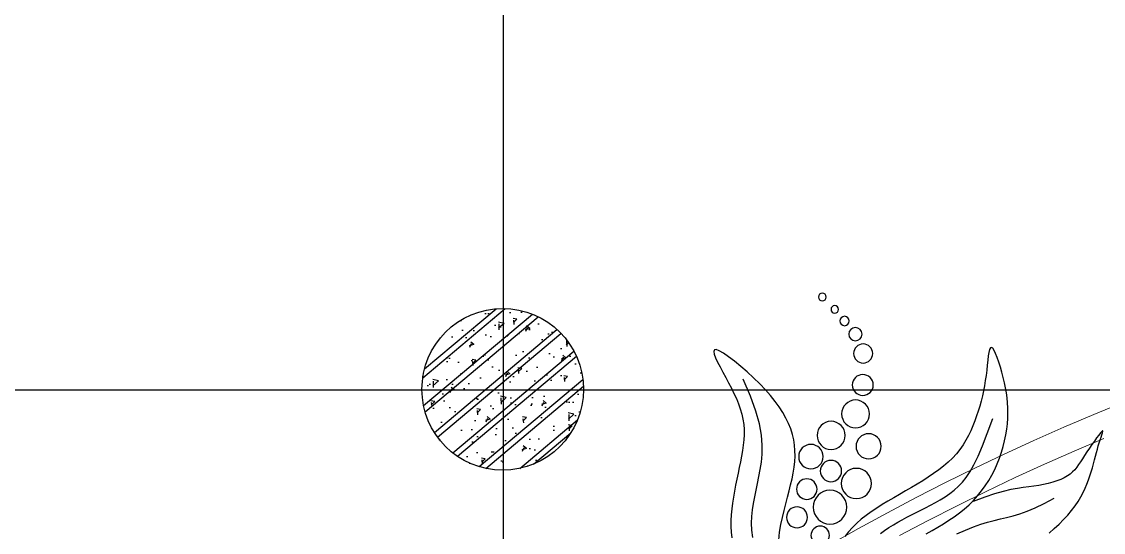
# Model space of a CAD drawing. Header units: millimetres. Extents: x -1030105 to 906887, y -616134 to 1220667.
# Drawn here: x -84181 to -80833, y 554554 to 556134 of the extents above; entities that cross this region are included whole.
import ezdxf
from ezdxf.enums import TextEntityAlignment as Align

# ---------------------------------------------------------------- set-up
doc = ezdxf.new("R2010")
doc.units = ezdxf.units.MM
doc.header["$MEASUREMENT"] = 0
doc.linetypes.add('CENTER', pattern=[2, 1.25, -0.25, 0.25, -0.25])
for name, color, linetype in [('A-Column', 4, 'Continuous'), ('A-Furniture', 143, 'Continuous'), ('A-Tree', 98, 'Continuous'), ('XR-BC-zColumn$0$LBC - BEACH CLUB - 240809 DG Rev$0$LBC - BEACH CLUB - COLUMN$0$Col 2FL$0$Col 2FL$0$S-Hatch', 8, 'Continuous')]:
    doc.layers.add(name, color=color, linetype=linetype)
doc.layers.add('A-Door', color=33, linetype='Continuous', lineweight=9)
doc.layers.add('A-Wall', color=6, linetype='Continuous', lineweight=9)
doc.styles.add('Arial_Bold', font='arialbd.ttf')
pattern_1 = [(45, (0, 0), (-0.08838834764831845, 0.08838834764831845), [])]

# ---------------------------------------------------------------- blocks, each defined once
blk = doc.blocks.new('TƯỜNG NÔI THẤT')
at = {"layer": 'A-Door', "ltscale": 10}
for points in [[(16176.01587671385, 47325.88936016883), (16084.27490773225, 47286.94978337758), (15992.98035662471, 47246.679933629), (15902.16278528341, 47205.08827653062), (15811.85275560041, 47162.18327769008), (15722.08082946787, 47117.97340271517), (15632.87756877791, 47072.46711721341), (15544.27353542265, 47025.67288679245)], [(15329.12710731981, 46997.61812589865), (15417.43775167594, 47047.52609991108), (15506.41219720144, 47096.1464316278), (15596.0201440801, 47143.4709699637), (15686.23131393455, 47189.4915206338), (15777.01542832748, 47234.19988929294), (15868.34220882156, 47277.58788159583), (15960.18137697947, 47319.6473031973), (16052.50265436391, 47360.36995975219), (16145.27578112848, 47399.74763529643), (16238.47059330072, 47437.77199312707)]]:
    blk.add_lwpolyline(points, dxfattribs=at)
blk = doc.blocks.new('CAY8')
at = {"color": 0, "linetype": 'ByBlock'}
for p, q in [((164.8525514397279, -118.3083593808751), (173.939290295757, -120.0772980666206)), ((173.939290295757, -120.0772980666206), (182.7882765169797, -122.1557358425398)), ((182.7882765169797, -122.1557358425398), (191.3369436209487, -124.5217888687312)), ((191.3369436209487, -124.5217888687312), (199.5227251242995, -127.1535733061446)), ((199.5227251242995, -127.1535733061446), (207.2830545445195, -130.0292053152061)), ((207.2830545445195, -130.0292053152061), (214.5553653985717, -133.1268010559488)), ((214.5553653985717, -133.1268010559488), (221.295861148481, -136.4239556645243)), ((221.295861148481, -136.4239556645243), (227.5358250360605, -139.8961801791356)), ((227.5358250360605, -139.8961801791356), (233.3253102470062, -143.5184646133839)), ((233.3253102470062, -143.5184646133839), (238.7143699678654, -147.2657989798226)), ((238.7143699678654, -147.2657989798226), (243.75305738512, -151.1131732928388)), ((124.6389873761964, -166.0566514559887), (133.5093504791894, -163.6369313154992)), ((133.5093504791894, -163.6369313154992), (143.0460466244058, -161.4047862953503)), ((143.0460466244058, -161.4047862953503), (153.5963197916226, -159.4727615560314)), ((153.5963197916226, -159.4727615560314), (165.5074139600929, -157.9534022574426)), ((165.5074139600929, -157.9534022574426), (179.1265731094627, -156.959253560859)), ((179.1265731094627, -156.959253560859), (194.8010412199674, -156.6028606262462)), ((243.75305738512, -151.1131732928388), (248.4914256846623, -155.0355775654443)), ((248.4914256846623, -155.0355775654443), (252.9795280529088, -159.0080018111094)), ((252.9795280529088, -159.0080018111094), (257.2674176760793, -163.0054360432387)), ((257.2674176760793, -163.0054360432387), (261.3978483173214, -167.0018281834691)), ((53.59944495457057, -180.3561310844434), (66.76499400793728, -179.0118427601901)), ((66.76499400793728, -179.0118427601901), (78.4664885814509, -177.3674341555652)), ((78.4664885814509, -177.3674341555652), (88.97609257027398, -175.4604202495448)), ((88.97609257027398, -175.4604202495448), (98.56596987055127, -173.328316022742)), ((98.56596987055127, -173.328316022742), (107.5082843779692, -171.0086364549843)), ((107.5082843779692, -171.0086364549843), (116.0877133358463, -168.5514015560675)), ((116.0877133358463, -168.5514015560675), (124.6389873761964, -166.0566514559887)), ((197.7140323831209, -178.3157287300182), (191.4182800483923, -180.2123217219614)), ((203.8439835382833, -176.7442659313074), (197.7140323831209, -178.3157287300182)), ((209.7612086518802, -175.5229433864206), (203.8439835382833, -176.7442659313074)), ((215.418782861454, -174.6767711556222), (209.7612086518802, -175.5229433864206)), ((220.7697813054638, -174.2307592990455), (215.418782861454, -174.6767711556222)), ((225.7672791215173, -174.2099178768894), (220.7697813054638, -174.2307592990455)), ((230.3898994274514, -174.6288360909366), (225.7672791215173, -174.2099178768894)), ((234.7184572647693, -175.4604197093049), (230.3898994274514, -174.6288360909366)), ((238.8593156533043, -176.6671536417616), (234.7184572647693, -175.4604197093049)), ((242.9188376139373, -178.211522797943), (238.8593156533043, -176.6671536417616)), ((247.0033861678112, -180.0560120871578), (242.9188376139373, -178.211522797943)), ((261.3978483173214, -167.0018281834691), (265.3843760482141, -170.9669577852528)), ((265.3843760482141, -170.9669577852528), (269.2332575170021, -174.8695623102085)), ((269.2332575170021, -174.8695623102085), (272.9507493716683, -178.6783792198894)), ((272.9507493716683, -178.6783792198894), (276.5431082608502, -182.3621459755868)), ((157.292956151703, -193.499934579273), (148.5185283224291, -196.5521990518373)), ((164.9818555041948, -190.491438006733), (157.292956151703, -193.499934579273)), ((171.9387270072057, -187.5954867054807), (164.9818555041948, -190.491438006733)), ((178.5170712893469, -184.8808580459936), (171.9387270072057, -187.5954867054807)), ((185.0036513964897, -182.409034847331), (178.5170712893469, -184.8808580459936)), ((191.4182800483923, -180.2123217219614), (185.0036513964897, -182.409034847331)), ((251.2193243358724, -182.1631064195008), (247.0033861678112, -180.0560120871578)), ((255.6730151386746, -184.4952907043462), (251.2193243358724, -182.1631064195008)), ((260.4708215968367, -187.0150498516577), (255.6730151386746, -184.4952907043462)), ((265.6669679956922, -189.6744479554163), (260.4708215968367, -187.0150498516577)), ((271.1071236775333, -192.383865848029), (265.6669679956922, -189.6744479554163)), ((276.5848192492358, -195.043263546575), (271.1071236775333, -192.383865848029)), ((276.5431082608502, -182.3621459755868), (280.0165908324652, -185.889600039116)), ((280.0165908324652, -185.889600039116), (283.3774537347581, -189.2294788722265)), ((283.3774537347581, -189.2294788722265), (286.6319536168903, -192.3505199360134)), ((286.6319536168903, -192.3505199360134), (289.7623633073836, -195.218334453004)), ((17.01214526737203, -201.4208131071482), (26.3481054702952, -201.4312339471635)), ((26.3481054702952, -201.4312339471635), (35.54016245791172, -201.5041798275324)), ((35.54016245791172, -201.5041798275324), (44.59457298055531, -201.7021757875609)), ((44.59457298055531, -201.7021757875609), (53.51759378744646, -202.08774686793)), ((53.51759378744646, -202.08774686793), (62.31548162891886, -202.7234181082731)), ((62.31548162891886, -202.7234181082731), (70.99449325425849, -203.6717145489438)), ((70.99449325425849, -203.6717145489438), (79.56088541379904, -204.9951612300338)), ((79.56088541379904, -204.9951612300338), (88.02091485676101, -206.7562831915038)), ((88.02091485676101, -206.7562831915038), (96.37562443445677, -209.0030163026368)), ((112.1470676923218, -205.283826160643), (95.49551967498155, -207.8233885242062)), ((96.37562443445677, -209.0030163026368), (104.6052014014585, -211.7249397471878)), ((126.2990847209239, -202.512922213622), (112.1470676923218, -205.283826160643)), ((138.3050713880239, -199.5794540536208), (126.2990847209239, -202.512922213622)), ((148.5185283224291, -196.5521990518373), (138.3050713880239, -199.5794540536208)), ((281.893585317348, -197.5526010681333), (276.5848192492358, -195.043263546575)), ((286.8269524882217, -199.8118384293248), (281.893585317348, -197.5526010681333)), ((291.17845136906, -201.7209356470976), (286.8269524882217, -199.8118384293248)), ((289.7623633073836, -195.218334453004), (292.6550203635288, -197.7860286895575)), ((294.7416125660839, -203.1798527386618), (291.17845136906, -201.7209356470976)), ((292.6550203635288, -197.7860286895575), (295.172278522894, -200.0035826722869)), ((297.3099666859725, -204.0885497209656), (294.7416125660839, -203.1798527386618)), ((295.172278522894, -200.0035826722869), (297.176491522916, -201.8209764281328)), ((297.176491522916, -201.8209764281328), (298.5300131012282, -203.1881899840355)), ((298.7343969452213, -204.3719966037079), (297.3099666859725, -204.0885497209656)), ((298.5300131012282, -203.1881899840355), (299.0951969961843, -204.0552033669355)), ((299.0951969961843, -204.0552033669355), (298.7343969452213, -204.3719966037079)), ((104.6052014014585, -211.7249397471878), (112.6846191144305, -214.8970435390202)), ((112.6846191144305, -214.8970435390202), (120.5888509292508, -218.4943176916695)), ((120.5888509292508, -218.4943176916695), (128.2928702020599, -222.4917522185406)), ((128.2928702020599, -222.4917522185406), (135.7716502886051, -226.8643371331036)), ((-37.75802808280969, -233.2387680457086), (-30.50500856074177, -233.9671847082554)), ((-30.50500856074177, -233.9671847082554), (-23.34218906023852, -234.4475852502346)), ((-23.34218906023852, -234.4475852502346), (-16.24819274124275, -234.7091480602157)), ((-16.24819274124275, -234.7091480602157), (-9.191736413542458, -234.783135712989)), ((-9.191736413542458, -234.783135712989), (-2.141536886401809, -234.7008107841302)), ((-2.141536886401809, -234.7008107841302), (4.933689030522146, -234.4934358490191)), ((4.933689030522146, -234.4934358490191), (12.06522452875106, -234.1922734823802)), ((12.06522452875106, -234.1922734823802), (19.28435279816949, -233.8285862599205)), ((19.28435279816949, -233.8285862599205), (26.62235702997168, -233.4336367568885)), ((26.62235702997168, -233.4336367568885), (34.10009269241891, -233.0454610758734)), ((34.10009269241891, -233.0454610758734), (41.69670436806518, -232.7291894287609)), ((41.69670436806518, -232.7291894287609), (49.380908916728, -232.5567255537298)), ((49.380908916728, -232.5567255537298), (57.12142319815939, -232.5999731905304)), ((57.12142319815939, -232.5999731905304), (64.8869640731591, -232.930836077996)), ((64.8869640731591, -232.930836077996), (72.6462484009553, -233.6212179550257)), ((72.6462484009553, -233.6212179550257), (80.36799304202032, -234.7430225601256)), ((80.36799304202032, -234.7430225601256), (88.02091485676101, -236.3681536329805)), ((88.02091485676101, -236.3681536329805), (95.63733993699316, -238.6039457755087)), ((95.63733993699316, -238.6039457755087), (103.5040313038353, -241.6994570438019)), ((135.7716502886051, -226.8643371331036), (143.0001645456814, -231.5870624488289)), ((143.0001645456814, -231.5870624488289), (149.9533863285778, -236.6349181787937)), ((149.9533863285778, -236.6349181787937), (156.6083745520609, -241.9797680675165)), ((103.5040313038353, -241.6994570438019), (111.9713612101423, -245.939176357364)), ((111.9713612101423, -245.939176357364), (121.3897019096203, -251.6075926352405)), ((121.3897019096203, -251.6075926352405), (132.1094256544038, -258.9891947965425)), ((156.6083745520609, -241.9797680675165), (162.9505303616697, -247.5809707781427)), ((162.9505303616697, -247.5809707781427), (168.9673404604564, -253.3947587066341)), ((168.9673404604564, -253.3947587066341), (174.646291551735, -259.3773642463984)), ((-74.99186362957516, -257.0420574059808), (-82.51026915557122, -254.1169279278674)), ((-67.21067902791219, -259.5107539848304), (-74.99186362957516, -257.0420574059808)), ((-59.17922869827999, -261.5542802762702), (-67.21067902791219, -259.5107539848304)), ((-50.910025987263, -263.2038988930053), (-59.17922869827999, -261.5542802762702)), ((-42.41558424301729, -264.4908724468896), (-50.910025987263, -263.2038988930053)), ((-33.70841681199636, -265.446463549908), (-42.41558424301729, -264.4908724468896)), ((-24.80520811560382, -266.1061031210684), (-33.70841681199636, -265.446463549908)), ((-15.73932686849548, -266.5218953043277), (-24.80520811560382, -266.1061031210684)), ((-6.548312858443751, -266.7501125522376), (-15.73932686849548, -266.5218953043277)), ((2.730294126124136, -266.8470273151233), (-6.548312858443751, -266.7501125522376)), ((12.05895429710836, -266.8689120448162), (2.730294126124136, -266.8470273151233)), ((21.40012786575426, -266.8720391924926), (12.05895429710836, -266.8689120448162)), ((30.71627504422395, -266.9126812095255), (21.40012786575426, -266.8720391924926)), ((39.96985604467955, -267.0471105474844), (30.71627504422395, -266.9126812095255)), ((49.12437382765529, -267.3284734300451), (39.96985604467955, -267.0471105474844)), ((58.1475023521507, -267.7974111751373), (49.12437382765529, -267.3284734300451)), ((67.0079583255374, -268.4914388730595), (58.1475023521507, -267.7974111751373)), ((75.67445845630027, -269.4480716137823), (67.0079583255374, -268.4914388730595)), ((132.1094256544038, -258.9891947965425), (144.480904698461, -268.3684717614942)), ((144.480904698461, -268.3684717614942), (158.8545112940574, -280.0299124484864)), ((174.646291551735, -259.3773642463984), (179.9748703394089, -265.4850197928736)), ((179.9748703394089, -265.4850197928736), (184.9405635263993, -271.6739577403187)), ((84.11571945154901, -270.7048244879315), (75.67445845630027, -269.4480716137823)), ((92.30045801944107, -272.2992125858054), (84.11571945154901, -270.7048244879315)), ((100.1973908680684, -274.2687509973093), (92.30045801944107, -272.2992125858054)), ((107.7752347048681, -276.6509548135273), (100.1973908680684, -274.2687509973093)), ((115.012091218452, -279.4697920142189), (107.7752347048681, -276.6509548135273)), ((121.9236020216067, -282.6950421409838), (115.012091218452, -279.4697920142189)), ((128.5347937070492, -286.2829376254067), (121.9236020216067, -282.6950421409838)), ((158.8545112940574, -280.0299124484864), (175.580617695161, -294.2580057777432)), ((184.9405635263993, -271.6739577403187), (189.5308578166096, -277.9004104833857)), ((189.5308578166096, -277.9004104833857), (193.7332399130264, -284.1206104171197)), ((-164.1928979695349, -294.6831801166245), (-157.5853559955631, -303.7524373504693)), ((134.8706928684132, -290.1897108989415), (128.5347937070492, -286.2829376254067)), ((140.9563260979576, -294.3715943929765), (134.8706928684132, -290.1897108989415)), ((146.8167199897744, -298.7848205387691), (140.9563260979576, -294.3715943929765)), ((193.7332399130264, -284.1206104171197), (197.543538717453, -290.3053791371694)), ((197.543538717453, -290.3053791371694), (200.990951921196, -296.4838950474932)), ((200.990951921196, -296.4838950474932), (204.1130194145098, -302.6999257534389)), ((-157.5853559955631, -303.7524373504693), (-150.8996059181063, -311.8650614567796)), ((-150.8996059181063, -311.8650614567796), (-144.1888292470812, -319.4535174951288)), ((152.4769011361877, -303.3856217676421), (146.8167199897744, -298.7848205387691)), ((157.961896130766, -308.1302305115732), (152.4769011361877, -303.3856217676421)), ((163.2936032423986, -312.983215882201), (157.961896130766, -308.1302305115732)), ((168.4814074436163, -317.9424937139975), (163.2936032423986, -312.983215882201)), ((204.1130194145098, -302.6999257534389), (206.9472810867319, -308.9972388603546)), ((206.9472810867319, -308.9972388603546), (209.5312768271997, -315.4196019740466)), ((-193.574118305949, -315.6290678338391), (-189.5547431714276, -325.0343977519497)), ((-189.5547431714276, -325.0343977519497), (-185.0692477400207, -333.4737157700492)), ((-144.1888292470812, -319.4535174951288), (-137.5062074940415, -326.6543184660241)), ((-137.5062074940415, -326.6543184660241), (-130.9049221679215, -333.5299893538304)), ((173.5315653824018, -323.0143165224708), (168.4814074436163, -317.9424937139975)), ((178.4503337074584, -328.2049368221469), (173.5315653824018, -323.0143165224708)), ((183.2439690670308, -333.5206071282064), (178.4503337074584, -328.2049368221469)), ((209.5312768271997, -315.4196019740466), (211.9025465264294, -322.010782699339)), ((211.9025465264294, -322.010782699339), (214.0986300738896, -328.8145486416452)), ((-215.6350601512222, -336.8417271940471), (-218.7070744581852, -329.5372374479539)), ((-212.1125671678874, -343.9086217365966), (-215.6350601512222, -336.8417271940471)), ((-185.0692477400207, -333.4737157700492), (-180.159864387233, -341.334677241297)), ((-180.159864387233, -341.334677241297), (-174.8750821380581, -348.7923522649053)), ((-130.9049221679215, -333.5299893538304), (-124.438154780406, -340.1430551435678)), ((-124.438154780406, -340.1430551435678), (-118.159086841215, -346.556040819667)), ((187.9187281089708, -338.967579955568), (183.2439690670308, -333.5206071282064)), ((192.480867482047, -344.5521078198053), (187.9187281089708, -338.967579955568)), ((214.0986300738896, -328.8145486416452), (216.1570673589176, -335.8746674067716)), ((216.1570673589176, -335.8746674067716), (218.0966283267062, -343.1828023815233)), ((218.0966283267062, -343.1828023815233), (219.8610031423323, -350.5222000789272)), ((-208.1771353980421, -350.7848147723107), (-212.1125671678874, -343.9086217365966)), ((-203.8663047308928, -357.5171999987488), (-208.1771353980421, -350.7848147723107)), ((-199.2176150567593, -364.1526711129463), (-203.8663047308928, -357.5171999987488)), ((-174.8750821380581, -348.7923522649053), (-169.2649541776027, -355.9686646265673)), ((-169.2649541776027, -355.9686646265673), (-163.3795336930034, -362.9855381123034)), ((-118.159086841215, -346.556040819667), (-112.1208998611819, -352.8314713672789)), ((-112.1208998611819, -352.8314713672789), (-106.3767753500924, -359.0318717707687)), ((196.9366438341767, -350.2804432355097), (192.480867482047, -344.5521078198053)), ((201.2787577422878, -356.1161132718607), (196.9366438341767, -350.2804432355097)), ((205.4456854986947, -361.8517432147546), (201.2787577422878, -356.1161132718607)), ((219.8610031423323, -350.5222000789272), (221.375112026597, -357.6240027934018)), ((221.375112026597, -357.6240027934018), (222.563875200367, -364.2193528197586)), ((-194.2727773638962, -370.7292641221484), (-199.2176150567593, -364.1526711129463)), ((-189.0901870362923, -377.2495842744374), (-194.2727773638962, -370.7292641221484)), ((-163.3795336930034, -362.9855381123034), (-157.2688738698253, -369.9648965077413)), ((-157.2688738698253, -369.9648965077413), (-150.9830278952704, -377.0286635985085)), ((-106.3767753500924, -359.0318717707687), (-100.9798948187799, -365.2197670155492)), ((-100.9798948187799, -365.2197670155492), (-95.97770451662473, -371.4535137640323)), ((-95.97770451662473, -371.4535137640323), (-91.39470964935572, -377.7747953921262)), ((209.3623473236748, -367.2372329042828), (205.4456854986947, -361.8517432147546)), ((212.9536634382257, -372.0224821794891), (209.3623473236748, -367.2372329042828)), ((216.1445540622972, -375.957390880596), (212.9536634382257, -372.0224821794891)), ((222.563875200367, -364.2193528197586), (223.3522128841814, -370.039392452547)), ((223.3522128841814, -370.039392452547), (223.6650452984486, -374.8152639865784)), ((-183.7324105568532, -383.7073791293496), (-189.0901870362923, -377.2495842744374)), ((-178.2620144081575, -390.096396245046), (-183.7324105568532, -383.7073791293496)), ((-150.9830278952704, -377.0286635985085), (-144.5720489548385, -384.2987631702326)), ((-144.5720489548385, -384.2987631702326), (-138.0859902348147, -391.8971190093926)), ((-91.39470964935572, -377.7747953921262), (-87.24968016183811, -384.2211269524105)), ((-87.24968016183811, -384.2211269524105), (-83.56138599933001, -390.830023499233)), ((218.8599394169523, -378.7918588470402), (216.1445540622972, -375.957390880596)), ((221.0247397229268, -380.2757859189787), (218.8599394169523, -378.7918588470402)), ((222.563875200367, -380.1590719363721), (221.0247397229268, -380.2757859189787)), ((223.4272926637077, -378.278109716337), (222.563875200367, -380.1590719363721)), ((223.6650452984486, -374.8152639865784), (223.4272926637077, -378.278109716337)), ((-172.7415650735038, -396.4103831796874), (-178.2620144081575, -390.096396245046)), ((-167.2336290350777, -402.6430874924172), (-172.7415650735038, -396.4103831796874)), ((-161.8007727761124, -408.7882567417237), (-167.2336290350777, -402.6430874924172)), ((-138.0859902348147, -391.8971190093926), (-131.5889823804446, -400.009743078901)), ((-131.5889823804446, -400.009743078901), (-125.2014658709795, -409.0790000548059)), ((-83.56138599933001, -390.830023499233), (-80.3485971059763, -397.6390000860247)), ((-80.3485971059763, -397.6390000860247), (-77.63008342703506, -404.6855717658891)), ((-156.5055627795791, -414.8396384863572), (-161.8007727761124, -408.7882567417237)), ((-151.4063944291393, -420.8003590267017), (-156.5055627795791, -414.8396384863572)), ((-125.2014658709795, -409.0790000548059), (-119.0579586445656, -419.6113427910295)), ((-77.63008342703506, -404.6855717658891), (-75.42461490730602, -412.0072535926502)), ((-75.42461490730602, -412.0072535926502), (-73.75096149178535, -419.6415606193459)), ((-146.5449787129819, -426.7110596303955), (-151.4063944291393, -420.8003590267017)), ((-141.9588555217542, -432.6217603078239), (-146.5449787129819, -426.7110596303955)), ((-137.6855647448592, -438.5824810691756), (-141.9588555217542, -432.6217603078239)), ((-119.0579586445656, -419.6113427910295), (-113.2929786393488, -432.1132241417563)), ((-113.2929786393488, -432.1132241417563), (-108.0410437934097, -447.0910969608431)), ((-73.75096149178535, -419.6415606193459), (-72.62476480092118, -427.6228816485291)), ((-72.62476480092118, -427.6228816485291), (-72.0491531586722, -435.9731004767509)), ((-133.762646271176, -444.6432419239845), (-137.6855647448592, -438.5824810691756)), ((-130.2276399916791, -450.8540628821775), (-133.762646271176, -444.6432419239845)), ((-108.0410437934097, -447.0910969608431), (-103.4366720444359, -465.0514141016229)), ((-72.02412656556226, -444.7109746490296), (-72.54968502139491, -453.8552617106452)), ((-72.0491531586722, -435.9731004767509), (-72.02412656556226, -444.7109746490296)), ((-127.1180857949203, -457.2649639540086), (-130.2276399916791, -450.8540628821775)), ((-124.4715235711537, -463.925965149012), (-127.1180857949203, -457.2649639540086)), ((-72.54968502139491, -453.8552617106452), (-73.62582852630112, -463.4247192066814)), ((-122.3098515894653, -470.8745814775957), (-124.4715235711537, -463.925965149012)), ((-120.592401635904, -478.0983079535345), (-122.3098515894653, -470.8745814775957)), ((-103.4366720444359, -465.0514141016229), (-99.61438133096635, -486.5006284188039)), ((-75.25255707982251, -473.4381046818944), (-77.42987068202456, -483.9141756822191)), ((-73.62582852630112, -463.4247192066814), (-75.25255707982251, -473.4381046818944)), ((-119.2628638757433, -485.5721345893817), (-120.592401635904, -478.0983079535345)), ((-118.2649284747149, -493.2710513987386), (-119.2628638757433, -485.5721345893817)), ((-99.61438133096635, -486.5006284188039), (-96.70868959114705, -511.9451927653918)), ((-77.42987068202456, -483.9141756822191), (-80.15776933323468, -494.8716897524773)), ((-117.5422855981578, -501.1700483954028), (-118.2649284747149, -493.2710513987386)), ((-117.038625411149, -509.2441155928445), (-117.5422855981578, -501.1700483954028)), ((-83.41122644027746, -506.2585427049034), (-87.06510903773415, -517.739183419877)), ((-80.15776933323468, -494.8716897524773), (-83.41122644027746, -506.2585427049034)), ((-116.6976380797478, -517.4682430042067), (-117.038625411149, -509.2441155928445)), ((-116.4630137693584, -525.8174206428284), (-116.6976380797478, -517.4682430042067)), ((-87.06510903773415, -517.739183419877), (-90.96925756615929, -528.9071990453867)), ((-116.2732287711824, -534.2114080524316), (-116.4630137693584, -525.8174206428284)), ((-116.0459038837344, -542.3490428971545), (-116.2732287711824, -534.2114080524316)), ((-90.96925756615929, -528.9071990453867), (-94.97351246728613, -539.3561767281772)), ((-115.6934460304092, -549.8739323716491), (-116.0459038837344, -542.3490428971545)), ((-115.1282621355185, -556.4296836701087), (-115.6934460304092, -549.8739323716491)), ((-98.92771418206212, -548.6797036170228), (-102.6817031518276, -556.4713668582099)), ((-94.97351246728613, -539.3561767281772), (-98.92771418206212, -548.6797036170228)), ((-114.2627591232431, -561.6599039869234), (-115.1282621355185, -556.4296836701087)), ((-113.0093439172397, -565.2082005162865), (-114.2627591232431, -561.6599039869234)), ((-111.2804234417545, -566.7181804529155), (-113.0093439172397, -565.2082005162865)), ((-108.9884046205752, -565.8334509907418), (-111.2804234417545, -566.7181804529155)), ((-106.08531981753, -562.3247536005128), (-108.9884046205752, -565.8334509907418)), ((-102.6817031518276, -556.4713668582099), (-106.08531981753, -562.3247536005128))]:
    blk.add_line(p, q, dxfattribs=at)
for centre, radius in [((-111.1820400085398, -272.0462033319909), 12.7195865036326), ((-80.16936203082696, -299.164323467061), 23.27999257596779), ((-126.688366006003, -309.4950233263644), 14.43790307745188), ((-32.3581772137095, -309.4950233263644), 20.86410866022382), ((-95.67571401101122, -336.613143461369), 14.20473588090774), ((-54.32548536825743, -341.7784933912171), 14.72419676962489), ((7.699844604447208, -345.6525105534074), 17.37954461395085), ((-68.53963052391009, -372.7706118288024), 16.83705964930526), ((-29.77378954723645, -384.3926633153733), 19.41314046695245), ((14.16080077881088, -393.4320304070188), 19.19855683043559), ((42.58909109044362, -423.1328160773392), 14.43790307745188), ((64.55639924466414, -460.5816360717126), 13.16945528490697), ((68.43296775255476, -488.9910889743751), 9.131262557783701), ((64.55639924466414, -512.2351730879072), 6.458236968624959), ((60.67980475405238, -532.8965916661891), 5.165368789029579), ((54.21882259696758, -556.1406946390034), 5.324531751637381)]:
    blk.add_circle(centre, radius, dxfattribs=at)
blk = doc.blocks.new('CÂY')
at = {"layer": 'A-Tree', "color": 8, "ltscale": 10, "xscale": -2.242546808719635, "yscale": 2.242546808719635, "zscale": 2.242546808719635, "rotation": 209.6934650611884}
blk.add_blockref('CAY8', (8003.218515358254, 45026.84164562461), dxfattribs=at)
blk = doc.blocks.new('BỐ TRÍ LAY OUT')
at = {"layer": 'A-Door', "color": 3}
blk.add_blockref('TƯỜNG NÔI THẤT', (-3527.35200127693, 2876.376295813126), dxfattribs=at)
at = {"layer": 'A-Furniture', "color": 3}
blk.add_blockref('CÂY', (4286.75486311756, 4469.288343299762), dxfattribs=at)
blk = doc.blocks.new('*U1486')
at = {"color": 8, "linetype": 'CENTER', "ltscale": 500}
blk.add_line((-6392.643045294039, 7811.817619178139), (-6055.4829418041, 7811.817619178139), dxfattribs=at)
at = {"style": 'Arial_Bold'}
blk.add_attdef('TRUC', text='', height=2.5, dxfattribs=at).set_placement((-6401.947800032925, 7811.817619178007), align=Align.MIDDLE_CENTER)
blk = doc.blocks.new('*U1487')
at = {"color": 8, "linetype": 'CENTER', "ltscale": 500}
blk.add_line((-6401.947800033063, 7821.122373916886), (-6401.947800033064, 8224.897619178022), dxfattribs=at)
at = {"style": 'Arial_Bold'}
blk.add_attdef('TRUC', text='', height=2.5, dxfattribs=at).set_placement((-6401.947800032925, 7811.817619178007), align=Align.MIDDLE_CENTER)
blk = doc.blocks.new('TRỤC')
at = {"color": 0, "xscale": 199.9999999999901, "yscale": 199.9999999999901, "zscale": 199.9999999999901}
for name, p in [('*U1487', (1299289.560006554, -1575802.327948784)), ('*U1486', (1270336.330398289, -1511963.523835555))]:
    blk.add_blockref(name, p, dxfattribs=at)
blk = doc.blocks.new('KIẾN TRÚC')
h = blk.add_hatch(color=9)
h.dxf.hatch_style = 1
edge = h.paths.add_edge_path(flags=16)
edge.add_line((62281.95049999998, 27412.02927138517), (55232.82389649404, 27412.02927138505))
edge.add_arc((32545.50878812408, 30716.66293956665), 22926.72829924391, 284.53695158247865, 351.7125813344091, ccw=False)
edge.add_line((38300.21700792988, 8523.911784915952), (13217.51784992669, 8523.911784910597))
edge.add_arc((23753.10182550838, 24110.84943410289), 18813.58963585476, 227.7677182561868, 235.9442986410003, ccw=False)
edge.add_arc((7788.819823088517, 12733.3910908635), 4187.039666959467, 236.0590124962323, 322.4360737019827, ccw=False)
edge.add_arc((13873.5970987339, 18503.25729619298), 12505.26566685072, 190.8327360748526, 227.6605687844487, ccw=False)
edge.add_arc((25477.52443721271, 20792.18331255531), 24332.69085544715, 180.6832153365221, 190.991126688788, ccw=False)
edge.add_arc((3282.93561756362, 20557.21277457592), 2137.084471138149, 101.08076224722828, 181.479400931386, ccw=False)
edge.add_line((2872.204064266523, 22654.45611475036), (4986.06665855035, 23013.11448664329))
edge.add_arc((28039.69241930227, 24288.4119512235), 23088.87273861522, 153.2014320220877, 183.1663029992741, ccw=False)
edge.add_arc((10232.26976538847, 40544.64471371844), 6483.106001901682, 182.8401094538115, 244.3962742115525, ccw=False)
edge.add_arc((-6425.00274742386, 39970.86676714511), 10185.26120742048, 1.420812516492314, 26.70695635716553)
edge.add_arc((10590.58143904217, 49414.25633883046), 9292.69259551461, 144.7133172211654, 211.5754885360199, ccw=False)
edge.add_arc((-12326.15115191392, 64090.21360378864), 17935.64217367859, 328.7375359512051, 356.1899532233969)
edge.add_arc((16735.32676788772, 62308.59922571364), 11181.04393981935, 84.1243873636841, 176.9761863570094, ccw=False)
edge.add_arc((20708.98128665387, 99752.52490135818), 26473.21942281876, 263.8653720447036, 288.4869561324928)
edge.add_arc((35667.35201082098, 54479.70646712999), 21207.13938727637, 73.35106851793267, 108.03023985438841, ccw=False)
edge.add_arc((44765.46109434243, 84516.17499720305), 10177.42256554817, 252.7258710955127, 285.7130125077479)
edge.add_arc((49658.99676799333, 68415.98596348311), 6655.601145545619, 49.49953772748103, 108.7311152981473, ccw=False)
edge.add_arc((48035.04809900769, 66009.84854850778), 9545.540963997893, -2.328829575281418, 51.46764420018991, ccw=False)
edge.add_line((57572.70516659174, 65621.96975748474), (49483.50000000001, 65623.9117849106))
edge.add_line((49483.50000000001, 65623.9117849106), (62281.95049999965, 65623.9117849191))
edge.add_line((62281.95049999965, 65623.9117849191), (62281.95049999998, 27412.02927138517))
h.paths.add_polyline_path([(0, 77895.5), (64428.50000000001, 77895.5), (64428.50000000001, -0.577250000089407), (-1.792749999687658, 0.577250000089407)])
at = {"color": 3}
blk.add_blockref('TRỤC', (5188.757962470409, 8718.304113260703), dxfattribs=at)
blk = doc.blocks.new('XR-BC-zColumn$0$LBC - BEACH CLUB - 240809 DG Rev$0$LBC - BEACH CLUB - COLUMN$0$RGSERHG')
h = blk.add_hatch()
h.set_pattern_fill('1BT-01', color=8, scale=20, angle=175, pattern_type=2)
h.set_pattern_definition([(225, (-7119615, -1076695), (-141.8123164251557, 25.00533762429768), [15, -165]), (170, (-7119615, -1076695), (14.53309575937185, -152.2845582153077), [12, -132]), (275.4514, (-7119626.81769274, -1076692.91622281), (-127.279318845554, -127.2791203212298), [12.748038, -140.2284224]), (221.1842, (-7119618.48622971, -1076734.847787924), (-209.7507883188072, 51.58107015833942), [22.5, -247.5]), (271.6356, (-7119635.965459294, -1076730.54935445), (-203.20119966676, -177.7899671973613), [19.12205759999999, -210.3426]), (166.1842000000001, (-7119618.48622971, -1076734.847787924), (-203.2010608876388, -177.790125901653), [18, -198]), (196, (-7119637.538566244, -1076723.142726088), (-111.9090184227618, 90.62213634221807), [15, -165]), (141, (-7119637.538566244, -1076723.142726088), (-61.11808688085385, -140.2368603442294), [12, -132]), (246.4514, (-7119646.864312973, -1076715.590875433), (-173.0271425618234, -49.61458870558845), [12.748038, -140.2284224]), (212.5, (-7119615, -1076695), (-8.225438896689198, -66.1134581984397), [0, -130.3999999999999, 0, -134, 0, -132.5]), (182.5, (-7119615, -1076695), (-59.28874482535977, -73.99656706248861), [0, -76.39999999999999, 0, -127.4, 0, -50.5]), (142.5, (-7119570.569716465, -1076698.887146126), (-105.965058807757, 13.79894691157983), [0, -50, 0, -156, 0, -207]), (132.5, (-7119550.645822504, -1076700.630260981), (-117.9383387974469, -9.779205780565105), [0, -65, 0, -103.6, 0, -147]), (220, (-7119615, -1076695), (54.63694682335584, -65.11377766511313), []), (220, (-7119617.135315698, -1076719.406770103), (54.63694682335584, -65.11377766511313), [])])
edge = h.paths.add_edge_path()
edge.add_arc((-7119615, -1076695), 250, 0, 360)
at = {"layer": 'XR-BC-zColumn$0$LBC - BEACH CLUB - 240809 DG Rev$0$LBC - BEACH CLUB - COLUMN$0$Col 2FL$0$Col 2FL$0$S-Hatch'}
h = blk.add_hatch(dxfattribs=at)
h.set_pattern_fill('ANSI32', color=256, scale=250, angle=-90.00000000000001)
h.set_pattern_definition([(315, (-7119759.102973502, -1076233.445467707), (66.29126073623885, 66.29126073623883), []), (315, (-7119759.102973502, -1076277.639641457), (66.29126073623885, 66.29126073623883), [])])
edge = h.paths.add_edge_path()
edge.add_arc((-7119365, -1076695), 1e-09, 0, 0)
h = blk.add_hatch(dxfattribs=at)
h.set_pattern_fill('AR-CONC', color=256, scale=10, angle=-90.00000000000001)
h.set_pattern_definition([(319.9999999999999, (-7119759.102973502, -1076233.445467707), (-6.275213498259527, -71.72601826007535), [7.5, -82.5]), (265, (-7119759.102973502, -1076233.445467707), (75.21921337000119, 13.87513336129999), [6, -66]), (10.45144445999999, (-7119759.625907902, -1076239.422635807), (68.94399909686292, -57.85088467271121), [6.374019199999997, -70.11421119999996]), (316.1842, (-7119739.102973502, -1076233.445467707), (-16.55192807930768, -106.7241330671572), [11.25, -123.75]), (6.635635489999989, (-7119740.482304201, -1076242.339142207), (97.41186007745503, -93.46619456742286), [9.5610342, -105.171376]), (261.1841639899999, (-7119739.102973502, -1076233.445467707), (97.41186002699901, -93.46619450547735), [9, -99.0000001]), (290.9999999999999, (-7119744.102973502, -1076243.445467707), (-40.2618890665339, -59.69070521184616), [7.5, -82.5]), (236, (-7119744.102973502, -1076243.445467707), (72.5150045046853, -24.33153319215819), [6, -66]), (341.4514447399999, (-7119747.458130902, -1076248.419693107), (32.25311528063536, -84.02223767299712), [6.374019000000001, -70.1142112]), (307.5, (-7119759.102973502, -1076233.445467707), (33.28938538313115, -1.215985531729074), [0, -65.19999999999996, 0, -66.99999999999997, 0, -66.24999999999997]), (277.5, (-7119759.102973502, -1076233.445467707), (39.44117118823602, -26.30695374421487), [0, -38.19999999999999, 0, -63.7, 0, -25.25]), (237.5, (-7119759.102973502, -1076211.145467707), (-2.255487173437988, -53.3822436172409), [0, -25, 0, -78, 0, -103.5]), (227.5, (-7119759.102973502, -1076201.145467707), (10.01049823323176, -58.31861693423862), [0, -32.5, 0, -51.8, 0, -73.5])])
edge = h.paths.add_edge_path()
edge.add_arc((-7119365, -1076695), 1e-09, 0, 0)
at = {"color": 0}
blk.add_circle((-7119615, -1076695), 250, dxfattribs=at).dxf.unprotected_set("ltscale", 0)
blk = doc.blocks.new('cot ngoai nha tang ham')
blk.add_blockref('XR-BC-zColumn$0$LBC - BEACH CLUB - 240809 DG Rev$0$LBC - BEACH CLUB - COLUMN$0$RGSERHG', (7079273.121179713, 1040575.974125054))
blk = doc.blocks.new('cot tang tren')
at = {"layer": 'A-Column'}
blk.add_blockref('cot ngoai nha tang ham', (69825.38898289204, 143088.5553762205), dxfattribs=at)

msp = doc.modelspace()

# ---------------------------------------------------------------- hatches: boundary and pattern name
at = {"layer": 'A-Wall'}
h = msp.add_hatch(dxfattribs=at)
h.set_pattern_fill('ANSI31', color=256)
h.set_pattern_definition(pattern_1)
edge = h.paths.add_edge_path()
edge.add_line((-57293.019, 554800.4117849106), (-57293.019, 561500.4117849106))
edge.add_line((-57293.019, 561500.4117849106), (-82893.5962694344, 561500.4117849106))
edge.add_line((-82893.5962694344, 561500.4117849106), (-82894.59677430119, 561250.4117849106))
edge.add_line((-82894.59677430119, 561250.4117849106), (-57543.019, 561250.4117849106))
edge.add_line((-57543.019, 561250.4117849106), (-57543.019, 554953.1027849106))
h = msp.add_hatch(dxfattribs=at)
h.set_pattern_fill('ANSI31', color=256)
h.set_pattern_definition(pattern_1)
edge = h.paths.add_edge_path()
edge.add_line((-57293.019, 554800.4117849106), (-57293.019, 561500.4117849106))
edge.add_line((-57293.019, 561500.4117849106), (-82893.5962694344, 561500.4117849106))
edge.add_line((-82893.5962694344, 561500.4117849106), (-82894.59677430119, 561250.4117849106))
edge.add_line((-82894.59677430119, 561250.4117849106), (-57543.019, 561250.4117849106))
edge.add_line((-57543.019, 561250.4117849106), (-57543.019, 554953.1027849106))

# ---------------------------------------------------------------- block references
at = {"color": 3}
for name, p in [('KIẾN TRÚC', (-106778.5, 495876.5)), ('BỐ TRÍ LAY OUT', (-93480.29286311776, 504642.1131132607))]:
    msp.add_blockref(name, p, dxfattribs=at)
at = {"layer": 'A-Column'}
msp.add_blockref('cot tang tren', (-112175.3889829109, 448026.8494373155), dxfattribs=at)

doc.saveas('drawing.dxf')
